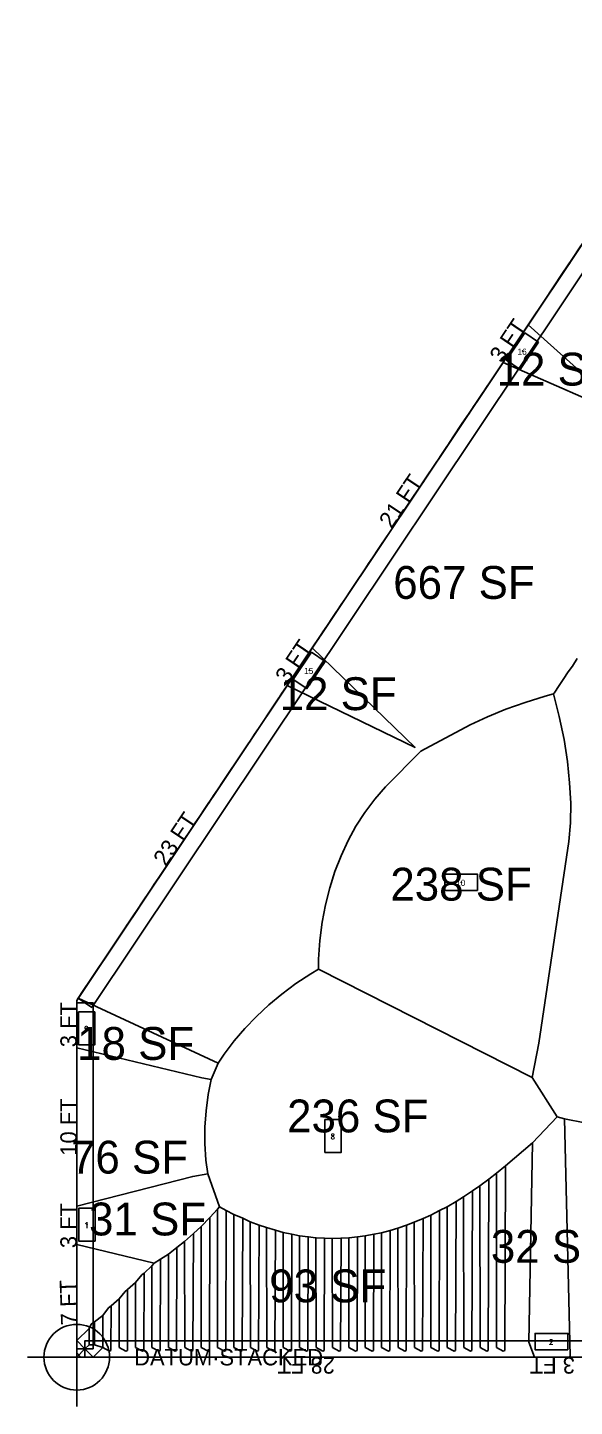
# Model space of a CAD drawing. Header units: metres. Extents: x 12833 to 16306, y 7445 to 23389.
# Drawn here: x 15135 to 15535, y 7445 to 8453 of the extents above; entities that cross this region are included whole.
import ezdxf
from ezdxf.enums import TextEntityAlignment as Align

# ---------------------------------------------------------------- set-up
doc = ezdxf.new("R2010")
doc.units = ezdxf.units.M
for name, color, linetype in [('BOUNDARY', 5, 'Continuous'), ('COLS', 92, 'Continuous'), ('FLOOR_0_AREA_LABELS', 3, 'Continuous'), ('FLOOR_0_BOUNDARY', 5, 'Continuous'), ('FLOOR_0_COLUMNS', 7, 'Continuous'), ('FLOOR_0_DATUM', 4, 'Continuous'), ('FLOOR_0_FASCADE_COLUMNS', 30, 'Continuous'), ('FLOOR_0_FASCADE_WALLS', 4, 'Continuous'), ('FLOOR_0_LARGE_TRIBUTARY', 6, 'Continuous'), ('FLOOR_0_TRIBUTARY_COL_1', 2, 'Continuous'), ('FLOOR_0_TRIBUTARY_COL_13', 2, 'Continuous'), ('FLOOR_0_TRIBUTARY_COL_14', 2, 'Continuous'), ('FLOOR_0_TRIBUTARY_COL_2', 2, 'Continuous'), ('FLOOR_0_TRIBUTARY_COL_4', 2, 'Continuous'), ('FLOOR_0_TRIBUTARY_COL_5', 2, 'Continuous'), ('FLOOR_0_TRIBUTARY_COL_6', 2, 'Continuous'), ('FLOOR_0_WALL_TRIBUTARY_0', 1, 'Continuous'), ('FLOOR_0_WALL_TRIBUTARY_1', 1, 'Continuous'), ('FLOOR_0_WALL_TRIBUTARY_2', 1, 'Continuous'), ('FLOOR_0_WALL_TRIBUTARY_5', 1, 'Continuous'), ('FLOOR_0_WALL_TRIBUTARY_7', 1, 'Continuous'), ('WALL', 4, 'Continuous')]:
    doc.layers.add(name, color=color, linetype=linetype)
doc.layers.add('COLUMN NUMBER', color=6, linetype='Continuous', lineweight=9)

msp = doc.modelspace()

# ---------------------------------------------------------------- linework, layer by layer
at = {"layer": 'BOUNDARY'}
msp.add_lwpolyline([(15171.4, 7741.7), (15646.9, 8452.6), (16279.4, 8029.5), (16279.4, 7480.9), (15171.4, 7480.9), (15171.4, 7741.7)], close=True, dxfattribs=at)
at = {"layer": 'COLS'}
for points in [[(15509.1, 8222.8), (15499.2, 8229.5), (15485.8, 8209.5), (15495.8, 8202.8)], [(15353.1, 7989.4), (15343.1, 7996.1), (15329.7, 7976.2), (15339.7, 7969.5)], [(15464.6, 7821.9), (15464.6, 7833.9), (15440.6, 7833.9), (15440.6, 7821.9)], [(15184.7, 7733.2), (15172.7, 7733.2), (15172.7, 7709.2), (15184.7, 7709.2)], [(15352.9, 7630.6), (15364.9, 7630.6), (15364.9, 7654.6), (15352.9, 7654.6)], [(15184.8, 7589.8), (15172.8, 7589.8), (15172.8, 7565.8), (15184.8, 7565.8)], [(15530.6, 7486.3), (15530.6, 7498.3), (15506.6, 7498.3), (15506.6, 7486.3)]]:
    msp.add_lwpolyline(points, close=True, dxfattribs=at)
at = {"layer": 'FLOOR_0_BOUNDARY'}
msp.add_lwpolyline([(15171.4, 7741.7), (15646.9, 8452.6), (16279.4, 8029.5), (16279.4, 7480.9), (15171.4, 7480.9), (15171.4, 7741.7)], close=True, dxfattribs=at)
at = {"layer": 'FLOOR_0_COLUMNS'}
for p in [(15497.5, 8216.2), (15341.4, 7982.8), (15452.6, 7827.9), (15178.7, 7721.2), (15358.9, 7642.6), (15178.8, 7577.8), (15518.6, 7492.3)]:
    msp.add_point(p, dxfattribs=at)
at = {"layer": 'FLOOR_0_DATUM'}
for p, q in [((15171.4, 7444.9), (15171.4, 7516.9)), ((15135.4, 7480.9), (15207.4, 7480.9))]:
    msp.add_line(p, q, dxfattribs=at)
msp.add_circle((15171.4, 7480.9), 24, dxfattribs=at)
at = {"layer": 'FLOOR_0_FASCADE_COLUMNS'}
for points in [[(15481.6, 8205.5), (15485, 8210.5), (15488.3, 8215.5), (15491.7, 8220.5), (15495, 8225.5), (15498.3, 8230.4), (15501.7, 8235.4)], [(15324.9, 7971.1), (15328.2, 7976.1), (15331.5, 7981.1), (15334.9, 7986.1), (15338.2, 7991.1), (15341.5, 7996), (15344.9, 8001)], [(15171.4, 7706.1), (15171.4, 7712.1), (15171.4, 7718.1), (15171.4, 7724.1), (15171.4, 7730.1), (15171.4, 7736.1), (15171.4, 7741.7)], [(15171.4, 7562.1), (15171.4, 7568.1), (15171.4, 7574.1), (15171.4, 7580.1), (15171.4, 7586.1), (15171.4, 7592.1)], [(15534.3, 7480.9), (15528.3, 7480.9), (15522.3, 7480.9), (15516.3, 7480.9), (15510.3, 7480.9), (15504.3, 7480.9)]]:
    msp.add_lwpolyline(points, dxfattribs=at)
at = {"layer": 'FLOOR_0_FASCADE_WALLS'}
for points in [[(15501.7, 8235.4), (15505, 8240.4), (15508.3, 8245.4), (15511.7, 8250.4), (15515, 8255.4), (15518.3, 8260.4), (15521.7, 8265.4), (15525, 8270.3), (15528.3, 8275.3), (15531.7, 8280.3), (15535, 8285.3), (15538.4, 8290.3)], [(15344.9, 8001), (15348.2, 8006), (15351.5, 8011), (15354.9, 8016), (15358.2, 8021), (15361.6, 8026), (15364.9, 8031), (15368.2, 8035.9), (15371.6, 8040.9), (15374.9, 8045.9), (15378.2, 8050.9), (15381.6, 8055.9), (15384.9, 8060.9), (15388.2, 8065.9), (15391.6, 8070.9), (15394.9, 8075.8), (15398.3, 8080.8), (15401.6, 8085.8), (15404.9, 8090.8), (15408.3, 8095.8), (15411.6, 8100.8), (15414.9, 8105.8), (15418.3, 8110.8), (15421.6, 8115.7), (15424.9, 8120.7), (15428.3, 8125.7), (15431.6, 8130.7), (15434.9, 8135.7), (15438.3, 8140.7), (15441.6, 8145.7), (15445, 8150.7), (15448.3, 8155.6), (15451.6, 8160.6), (15455, 8165.6), (15458.3, 8170.6), (15461.6, 8175.6), (15465, 8180.6), (15468.3, 8185.6), (15471.6, 8190.5), (15475, 8195.5), (15478.3, 8200.5), (15481.6, 8205.5)], [(15171.4, 7741.7), (15174.7, 7746.7), (15178.1, 7751.7), (15181.4, 7756.7), (15184.8, 7761.7), (15188.1, 7766.6), (15191.4, 7771.6), (15194.8, 7776.6), (15198.1, 7781.6), (15201.4, 7786.6), (15204.8, 7791.6), (15208.1, 7796.6), (15211.4, 7801.5), (15214.8, 7806.5), (15218.1, 7811.5), (15221.5, 7816.5), (15224.8, 7821.5), (15228.1, 7826.5), (15231.5, 7831.5), (15234.8, 7836.5), (15238.1, 7841.4), (15241.5, 7846.4), (15244.8, 7851.4), (15248.1, 7856.4), (15251.5, 7861.4), (15254.8, 7866.4), (15258.1, 7871.4), (15261.5, 7876.4), (15264.8, 7881.3), (15268.2, 7886.3), (15271.5, 7891.3), (15274.8, 7896.3), (15278.2, 7901.3), (15281.5, 7906.3), (15284.8, 7911.3), (15288.2, 7916.3), (15291.5, 7921.2), (15294.8, 7926.2), (15298.2, 7931.2), (15301.5, 7936.2), (15304.8, 7941.2), (15308.2, 7946.2), (15311.5, 7951.2), (15314.9, 7956.2), (15318.2, 7961.1), (15321.5, 7966.1), (15324.9, 7971.1)], [(15171.4, 7592.1), (15171.4, 7598.1), (15171.4, 7604.1), (15171.4, 7610.1), (15171.4, 7616.1), (15171.4, 7622.1), (15171.4, 7628.1), (15171.4, 7634.1), (15171.4, 7640.1), (15171.4, 7646.1), (15171.4, 7652.1), (15171.4, 7658.1), (15171.4, 7664.1), (15171.4, 7670.1), (15171.4, 7676.1), (15171.4, 7682.1), (15171.4, 7688.1), (15171.4, 7694.1), (15171.4, 7700.1), (15171.4, 7706.1)], [(15174.3, 7480.9), (15171.4, 7484.1), (15171.4, 7490.1), (15171.4, 7496.1), (15171.4, 7502.1), (15171.4, 7508.1), (15171.4, 7514.1), (15171.4, 7520.1), (15171.4, 7526.1), (15171.4, 7532.1), (15171.4, 7538.1), (15171.4, 7544.1), (15171.4, 7550.1), (15171.4, 7556.1), (15171.4, 7562.1)], [(15504.3, 7480.9), (15498.3, 7480.9), (15492.3, 7480.9), (15486.3, 7480.9), (15480.3, 7480.9), (15474.3, 7480.9), (15468.3, 7480.9), (15462.3, 7480.9), (15456.3, 7480.9), (15450.3, 7480.9), (15444.3, 7480.9), (15438.3, 7480.9), (15432.3, 7480.9), (15426.3, 7480.9), (15420.3, 7480.9), (15414.3, 7480.9), (15408.3, 7480.9), (15402.3, 7480.9), (15396.3, 7480.9), (15390.3, 7480.9), (15384.3, 7480.9), (15378.3, 7480.9), (15372.3, 7480.9), (15366.3, 7480.9), (15360.3, 7480.9), (15354.3, 7480.9), (15348.3, 7480.9), (15342.3, 7480.9), (15336.3, 7480.9), (15330.3, 7480.9), (15324.3, 7480.9), (15318.3, 7480.9), (15312.3, 7480.9), (15306.3, 7480.9), (15300.3, 7480.9), (15294.3, 7480.9), (15288.3, 7480.9), (15282.3, 7480.9), (15276.3, 7480.9), (15270.3, 7480.9), (15264.3, 7480.9), (15258.3, 7480.9), (15252.3, 7480.9), (15246.3, 7480.9), (15240.3, 7480.9), (15234.3, 7480.9), (15228.3, 7480.9), (15222.3, 7480.9), (15216.3, 7480.9), (15210.3, 7480.9), (15204.3, 7480.9), (15198.3, 7480.9), (15192.3, 7480.9), (15186.3, 7480.9), (15180.3, 7480.9), (15174.3, 7480.9)], [(15540.3, 7480.9), (15534.3, 7480.9)]]:
    msp.add_lwpolyline(points, dxfattribs=at)
at = {"layer": 'FLOOR_0_LARGE_TRIBUTARY'}
for points in [[(15537.5, 7991.6), (15533.9, 7986), (15530.8, 7981.7), (15527.2, 7976.1), (15524.2, 7971.7), (15520.6, 7966.1), (15520.2, 7965.6), (15514.1, 7964), (15499.3, 7959.4), (15485.2, 7954.4), (15471.8, 7949), (15459.1, 7943), (15423, 7923.8), (15397.3, 7897.8), (15389.4, 7888.6), (15382.1, 7879), (15375.6, 7868.9), (15369.8, 7858.4), (15364.7, 7847.4), (15360.2, 7835.9), (15356.4, 7824), (15353.4, 7811.6), (15351, 7798.8), (15349.3, 7785.5), (15348.3, 7771.7), (15348.1, 7764.4), (15342.6, 7761.1), (15331.7, 7753.9), (15321.5, 7746.3), (15311.8, 7738.4), (15302.8, 7730), (15294.3, 7721.2), (15286.5, 7712), (15279.2, 7702.4), (15274.9, 7695.9), (15172.4, 7743.2), (15186.6, 7764.4), (15193.3, 7774.4), (15199.9, 7784.3), (15199.9, 7784.3), (15206.6, 7794.3), (15213.3, 7804.3), (15219.9, 7814.2), (15226.6, 7824.2), (15233.3, 7834.2), (15240, 7844.2), (15246.6, 7854.1), (15253.3, 7864.1), (15260, 7874.1), (15266.6, 7884.1), (15273.3, 7894), (15280, 7904), (15286.7, 7914), (15293.3, 7924), (15300, 7933.9), (15306.7, 7943.9), (15313.3, 7953.9), (15325.3, 7971.7), (15418.9, 7926.6), (15343.7, 7999.2), (15353.4, 8013.7), (15360, 8023.7), (15366.7, 8033.7), (15373.4, 8043.7), (15380.1, 8053.6), (15386.7, 8063.6), (15393.4, 8073.6), (15400.1, 8083.6), (15406.7, 8093.5), (15413.4, 8103.5), (15420.1, 8113.5), (15426.8, 8123.5), (15433.4, 8133.4), (15440.1, 8143.4), (15446.8, 8153.4), (15453.4, 8163.4), (15460.1, 8173.3), (15466.8, 8183.3), (15473.5, 8193.3), (15483.2, 8207.8), (15579.1, 8165.9), (15501.6, 8235.3), (15513.5, 8253.1), (15520.2, 8263.1), (15526.8, 8273.1), (15533.5, 8283), (15540.2, 8293)], [(15543.1, 7652.2), (15528.2, 7655.1), (15522.7, 7656.6), (15504.5, 7685.3), (15509.3, 7710.4), (15531.4, 7857.8), (15532.5, 7871.5), (15532.7, 7885.8), (15531.9, 7900.7), (15531.9, 7900.7), (15530.3, 7916.3), (15527.8, 7932.4), (15524.3, 7949.1), (15520.2, 7965.6), (15520.6, 7966.1), (15524.2, 7971.7), (15527.2, 7976.1), (15530.8, 7981.7), (15533.9, 7986), (15537.5, 7991.6)], [(15555.4, 7480.9), (15531.9, 7480.9), (15532.2, 7481.9), (15528.2, 7655.1), (15543.1, 7652.2)]]:
    msp.add_lwpolyline(points, dxfattribs=at)
for points in [[(15348.3, 7771.7), (15349.3, 7785.5), (15351, 7798.8), (15353.4, 7811.6), (15356.4, 7824), (15360.2, 7835.9), (15364.7, 7847.4), (15369.8, 7858.4), (15375.6, 7868.9), (15382.1, 7879), (15389.4, 7888.6), (15397.3, 7897.8), (15423, 7923.8), (15459.1, 7943), (15471.8, 7949), (15485.2, 7954.4), (15499.3, 7959.4), (15514.1, 7964), (15520.2, 7965.6), (15524.3, 7949.1), (15527.8, 7932.4), (15530.3, 7916.3), (15531.9, 7900.7), (15532.7, 7885.8), (15532.5, 7871.5), (15531.4, 7857.8), (15509.3, 7710.4), (15504.5, 7685.3), (15348.1, 7764.4), (15348.3, 7771.7)], [(15265.9, 7625), (15265.2, 7637), (15265.2, 7649), (15266, 7661), (15267.5, 7673), (15269.6, 7683.8), (15274.9, 7695.9), (15279.2, 7702.4), (15286.5, 7712), (15294.3, 7721.2), (15302.8, 7730), (15311.8, 7738.4), (15321.5, 7746.3), (15331.7, 7753.9), (15342.6, 7761.1), (15348.1, 7764.4), (15504.5, 7685.3), (15522.7, 7656.6), (15504.7, 7637.6), (15484.9, 7620.8), (15478.3, 7615.3), (15472.8, 7611.1), (15466.3, 7606.2), (15460.8, 7602.4), (15454.3, 7598.1), (15448.8, 7594.7), (15442.3, 7590.9), (15436.8, 7588), (15430.3, 7584.7), (15424.7, 7582.2), (15418.3, 7579.5), (15412.7, 7577.4), (15406.3, 7575.2), (15400.7, 7573.6), (15394.3, 7571.9), (15388.7, 7570.7), (15382.3, 7569.5), (15376.7, 7568.8), (15370.3, 7568.1), (15364.7, 7567.9), (15358.3, 7567.7), (15352.7, 7567.9), (15346.3, 7568.2), (15340.7, 7568.9), (15334.3, 7569.7), (15328.7, 7570.8), (15322.3, 7572.1), (15316.8, 7573.7), (15310.3, 7575.6), (15304.8, 7577.5), (15298.3, 7579.9), (15292.8, 7582.4), (15286.3, 7585.3), (15280.8, 7588.1), (15275.8, 7590.8), (15267.2, 7614.9), (15265.9, 7625)], [(15171.4, 7637), (15171.4, 7649), (15171.4, 7661), (15171.4, 7673), (15171.4, 7685), (15171.4, 7706.9), (15263, 7685), (15269.6, 7683.8), (15267.5, 7673), (15266, 7661), (15265.2, 7649), (15265.2, 7637), (15265.9, 7625), (15267.2, 7614.9), (15256.3, 7613), (15171.4, 7591.4), (15171.4, 7613), (15171.4, 7625), (15171.4, 7637)], [(15504.7, 7637.6), (15522.7, 7656.6), (15528.2, 7655.1), (15532.2, 7481.9), (15531.9, 7480.9), (15506.2, 7480.9), (15502, 7491.8), (15504.7, 7637.6)], [(15171.4, 7493), (15180.4, 7501.9), (15180.4, 7490), (15177.4, 7487), (15183.4, 7481), (15190.4, 7488), (15184.4, 7490), (15184.5, 7506.7), (15190.4, 7511.3), (15190.4, 7488), (15195.4, 7485.4), (15196.4, 7485.9), (15196.5, 7518.4), (15202.4, 7523.5), (15202.4, 7488), (15207.4, 7485.4), (15208.4, 7485.9), (15208.6, 7530.4), (15214.4, 7535.6), (15214.4, 7488), (15219.4, 7485.4), (15220.4, 7485.9), (15220.6, 7542.4), (15226.4, 7547.7), (15226.4, 7488), (15231.4, 7485.4), (15232.4, 7485.9), (15232.7, 7552.5), (15238.4, 7556.1), (15238.4, 7488), (15243.4, 7485.4), (15244.4, 7485.9), (15244.7, 7561), (15250.3, 7565.4), (15250.4, 7488), (15255.4, 7485.4), (15256.4, 7485.9), (15256.8, 7571.2), (15262.3, 7576.3), (15262.4, 7488), (15267.4, 7485.4), (15268.4, 7485.9), (15268.8, 7583.1), (15274.3, 7589), (15274.4, 7488), (15279.4, 7485.4), (15280.4, 7485.9), (15280.8, 7588.1), (15286.3, 7585.3), (15286.4, 7488), (15291.4, 7485.4), (15292.4, 7485.9), (15292.8, 7582.4), (15298.3, 7579.9), (15298.4, 7488), (15303.4, 7485.4), (15304.4, 7485.9), (15304.8, 7577.5), (15310.3, 7575.6), (15310.4, 7488), (15315.4, 7485.4), (15316.4, 7485.9), (15316.8, 7573.7), (15322.3, 7572.1), (15322.4, 7488), (15327.4, 7485.4), (15328.4, 7485.9), (15328.7, 7570.8), (15334.3, 7569.7), (15334.4, 7488), (15339.4, 7485.4), (15340.4, 7485.9), (15340.7, 7568.9), (15346.3, 7568.2), (15346.4, 7488), (15351.4, 7485.4), (15352.4, 7485.9), (15352.7, 7567.9), (15358.3, 7567.7), (15358.4, 7488), (15363.4, 7485.4), (15364.4, 7485.9), (15364.7, 7567.9), (15370.3, 7568.1), (15370.4, 7488), (15375.4, 7485.4), (15376.4, 7485.9), (15376.7, 7568.8), (15382.3, 7569.5), (15382.4, 7488), (15387.4, 7485.4), (15388.4, 7485.9), (15388.7, 7570.7), (15394.3, 7571.9), (15394.4, 7488), (15399.4, 7485.4), (15400.4, 7485.9), (15400.7, 7573.6), (15406.3, 7575.2), (15406.4, 7488), (15411.4, 7485.4), (15412.4, 7485.9), (15412.7, 7577.4), (15418.3, 7579.5), (15418.4, 7488), (15423.4, 7485.4), (15424.4, 7485.9), (15424.7, 7582.2), (15430.3, 7584.7), (15430.4, 7488), (15435.4, 7485.4), (15436.4, 7485.9), (15436.8, 7588), (15442.3, 7590.9), (15442.4, 7488), (15447.4, 7485.4), (15448.4, 7485.9), (15448.8, 7594.7), (15454.3, 7598.1), (15454.4, 7488), (15459.4, 7485.4), (15460.4, 7485.9), (15460.8, 7602.4), (15466.3, 7606.2), (15466.4, 7488), (15471.4, 7485.4), (15472.4, 7485.9), (15472.8, 7611.1), (15478.3, 7615.3), (15478.4, 7488), (15483.4, 7485.4), (15484.4, 7485.9), (15484.9, 7620.8), (15504.7, 7637.6), (15502, 7491.8), (15506.2, 7480.9), (15483.4, 7480.9), (15471.4, 7480.9), (15459.4, 7480.9), (15447.4, 7480.9), (15435.4, 7480.9), (15423.4, 7480.9), (15411.4, 7480.9), (15399.4, 7480.9), (15387.4, 7480.9), (15375.4, 7480.9), (15363.4, 7480.9), (15351.4, 7480.9), (15339.4, 7480.9), (15327.4, 7480.9), (15315.4, 7480.9), (15303.4, 7480.9), (15291.4, 7480.9), (15279.4, 7480.9), (15267.4, 7480.9), (15255.4, 7480.9), (15243.4, 7480.9), (15231.4, 7480.9), (15219.4, 7480.9), (15207.4, 7480.9), (15195.4, 7480.9), (15183.4, 7480.9), (15171.4, 7480.9), (15171.4, 7481), (15177.4, 7487), (15171.4, 7493)], [(15478.3, 7615.3), (15484.9, 7620.8), (15484.4, 7485.9), (15483.4, 7485.4), (15478.4, 7488), (15478.3, 7615.3)], [(15171.4, 7563.3), (15171.4, 7591.4), (15256.3, 7613), (15267.2, 7614.9), (15275.8, 7590.8), (15274.3, 7589), (15268.8, 7583.1), (15262.3, 7576.3), (15256.8, 7571.2), (15250.3, 7565.4), (15244.7, 7561), (15238.4, 7556.1), (15232.7, 7552.5), (15228.1, 7549.7), (15171.4, 7563.3)], [(15472.8, 7611.1), (15472.4, 7485.9), (15471.4, 7485.4), (15466.4, 7488), (15466.3, 7606.2), (15472.8, 7611.1)], [(15454.3, 7598.1), (15460.8, 7602.4), (15460.4, 7485.9), (15459.4, 7485.4), (15454.4, 7488), (15454.3, 7598.1)], [(15275.8, 7590.8), (15280.8, 7588.1), (15280.4, 7485.9), (15279.4, 7485.4), (15274.4, 7488), (15274.3, 7589), (15275.8, 7590.8)], [(15436.8, 7588), (15436.4, 7485.9), (15435.4, 7485.4), (15430.4, 7488), (15430.3, 7584.7), (15436.8, 7588)], [(15448.8, 7594.7), (15448.4, 7485.9), (15447.4, 7485.4), (15442.4, 7488), (15442.3, 7590.9), (15448.8, 7594.7)], [(15268.8, 7583.1), (15268.4, 7485.9), (15267.4, 7485.4), (15262.4, 7488), (15262.3, 7576.3), (15268.8, 7583.1)], [(15292.8, 7582.4), (15292.4, 7485.9), (15291.4, 7485.4), (15286.4, 7488), (15286.3, 7585.3), (15292.8, 7582.4)], [(15304.8, 7577.5), (15304.4, 7485.9), (15303.4, 7485.4), (15298.4, 7488), (15298.3, 7579.9), (15304.8, 7577.5)], [(15418.3, 7579.5), (15424.7, 7582.2), (15424.4, 7485.9), (15423.4, 7485.4), (15418.4, 7488), (15418.3, 7579.5)], [(15250.3, 7565.4), (15256.8, 7571.2), (15256.4, 7485.9), (15255.4, 7485.4), (15250.4, 7488), (15250.3, 7565.4)], [(15316.8, 7573.7), (15316.4, 7485.9), (15315.4, 7485.4), (15310.4, 7488), (15310.3, 7575.6), (15316.8, 7573.7)], [(15328.7, 7570.8), (15328.4, 7485.9), (15327.4, 7485.4), (15322.4, 7488), (15322.3, 7572.1), (15328.7, 7570.8)], [(15334.3, 7569.7), (15340.7, 7568.9), (15340.4, 7485.9), (15339.4, 7485.4), (15334.4, 7488), (15334.3, 7569.7)], [(15352.7, 7567.9), (15352.4, 7485.9), (15351.4, 7485.4), (15346.4, 7488), (15346.3, 7568.2), (15352.7, 7567.9)], [(15358.4, 7488), (15358.3, 7567.7), (15364.7, 7567.9), (15364.4, 7485.9), (15363.4, 7485.4), (15358.4, 7488)], [(15370.3, 7568.1), (15376.7, 7568.8), (15376.4, 7485.9), (15375.4, 7485.4), (15370.4, 7488), (15370.3, 7568.1)], [(15382.3, 7569.5), (15388.7, 7570.7), (15388.4, 7485.9), (15387.4, 7485.4), (15382.4, 7488), (15382.3, 7569.5)], [(15394.3, 7571.9), (15400.7, 7573.6), (15400.4, 7485.9), (15399.4, 7485.4), (15394.4, 7488), (15394.3, 7571.9)], [(15406.4, 7488), (15406.3, 7575.2), (15412.7, 7577.4), (15412.4, 7485.9), (15411.4, 7485.4), (15406.4, 7488)], [(15171.4, 7505), (15171.4, 7517), (15171.4, 7529), (15171.4, 7541), (15171.4, 7563.3), (15228.1, 7549.7), (15226.4, 7547.7), (15220.6, 7542.4), (15219, 7541), (15214.4, 7535.6), (15208.6, 7530.4), (15206.9, 7529), (15202.4, 7523.5), (15196.5, 7518.4), (15194.7, 7517), (15190.4, 7511.3), (15184.5, 7506.7), (15181.9, 7505), (15180.4, 7501.9), (15171.4, 7493), (15177.4, 7487), (15171.4, 7481), (15171.4, 7493), (15171.4, 7505)], [(15244.7, 7561), (15244.4, 7485.9), (15243.4, 7485.4), (15238.4, 7488), (15238.4, 7556.1), (15244.7, 7561)], [(15228.1, 7549.7), (15232.7, 7552.5), (15232.4, 7485.9), (15231.4, 7485.4), (15226.4, 7488), (15226.4, 7547.7), (15228.1, 7549.7)], [(15214.4, 7488), (15214.4, 7535.6), (15219, 7541), (15220.6, 7542.4), (15220.4, 7485.9), (15219.4, 7485.4), (15214.4, 7488)], [(15206.9, 7529), (15208.6, 7530.4), (15208.4, 7485.9), (15207.4, 7485.4), (15202.4, 7488), (15202.4, 7523.5), (15206.9, 7529)], [(15194.7, 7517), (15196.5, 7518.4), (15196.4, 7485.9), (15195.4, 7485.4), (15190.4, 7488), (15190.4, 7511.3), (15194.7, 7517)], [(15180.4, 7501.9), (15181.9, 7505), (15184.5, 7506.7), (15184.4, 7490), (15180.4, 7490), (15180.4, 7501.9)], [(15183.4, 7481), (15177.4, 7487), (15180.4, 7490), (15184.4, 7490), (15190.4, 7488), (15183.4, 7481)]]:
    msp.add_lwpolyline(points, close=True, dxfattribs=at)
at = {"layer": 'FLOOR_0_TRIBUTARY_COL_1'}
msp.add_lwpolyline([(15504.7, 7637.6), (15522.7, 7656.6), (15528.2, 7655.1), (15532.2, 7481.9), (15531.9, 7480.9), (15506.2, 7480.9), (15502, 7491.8), (15504.7, 7637.6)], close=True, dxfattribs=at)
at = {"layer": 'FLOOR_0_TRIBUTARY_COL_13'}
msp.add_lwpolyline([(15265.9, 7625), (15265.2, 7637), (15265.2, 7649), (15266, 7661), (15267.5, 7673), (15269.6, 7683.8), (15274.9, 7695.9), (15279.2, 7702.4), (15286.5, 7712), (15294.3, 7721.2), (15302.8, 7730), (15311.8, 7738.4), (15321.5, 7746.3), (15331.7, 7753.9), (15342.6, 7761.1), (15348.1, 7764.4), (15504.5, 7685.3), (15522.7, 7656.6), (15504.7, 7637.6), (15484.9, 7620.8), (15478.3, 7615.3), (15472.8, 7611.1), (15466.3, 7606.2), (15460.8, 7602.4), (15454.3, 7598.1), (15448.8, 7594.7), (15442.3, 7590.9), (15436.8, 7588), (15430.3, 7584.7), (15424.7, 7582.2), (15418.3, 7579.5), (15412.7, 7577.4), (15406.3, 7575.2), (15400.7, 7573.6), (15394.3, 7571.9), (15388.7, 7570.7), (15382.3, 7569.5), (15376.7, 7568.8), (15370.3, 7568.1), (15364.7, 7567.9), (15358.3, 7567.7), (15352.7, 7567.9), (15346.3, 7568.2), (15340.7, 7568.9), (15334.3, 7569.7), (15328.7, 7570.8), (15322.3, 7572.1), (15316.8, 7573.7), (15310.3, 7575.6), (15304.8, 7577.5), (15298.3, 7579.9), (15292.8, 7582.4), (15286.3, 7585.3), (15280.8, 7588.1), (15275.8, 7590.8), (15267.2, 7614.9), (15265.9, 7625)], close=True, dxfattribs=at)
at = {"layer": 'FLOOR_0_TRIBUTARY_COL_14'}
msp.add_lwpolyline([(15348.3, 7771.7), (15349.3, 7785.5), (15351, 7798.8), (15353.4, 7811.6), (15356.4, 7824), (15360.2, 7835.9), (15364.7, 7847.4), (15369.8, 7858.4), (15375.6, 7868.9), (15382.1, 7879), (15389.4, 7888.6), (15397.3, 7897.8), (15423, 7923.8), (15459.1, 7943), (15471.8, 7949), (15485.2, 7954.4), (15499.3, 7959.4), (15514.1, 7964), (15520.2, 7965.6), (15524.3, 7949.1), (15527.8, 7932.4), (15530.3, 7916.3), (15531.9, 7900.7), (15532.7, 7885.8), (15532.5, 7871.5), (15531.4, 7857.8), (15509.3, 7710.4), (15504.5, 7685.3), (15348.1, 7764.4), (15348.3, 7771.7)], close=True, dxfattribs=at)
at = {"layer": 'FLOOR_0_TRIBUTARY_COL_2'}
msp.add_lwpolyline([(15171.4, 7563.3), (15171.4, 7591.4), (15256.3, 7613), (15267.2, 7614.9), (15275.8, 7590.8), (15274.3, 7589), (15268.8, 7583.1), (15262.3, 7576.3), (15256.8, 7571.2), (15250.3, 7565.4), (15244.7, 7561), (15238.4, 7556.1), (15232.7, 7552.5), (15228.1, 7549.7), (15171.4, 7563.3)], close=True, dxfattribs=at)
at = {"layer": 'FLOOR_0_TRIBUTARY_COL_4'}
msp.add_lwpolyline([(15274.9, 7695.9), (15269.6, 7683.8), (15263, 7685), (15171.4, 7706.9), (15171.4, 7741.7), (15172.4, 7743.2), (15274.9, 7695.9)], close=True, dxfattribs=at)
at = {"layer": 'FLOOR_0_TRIBUTARY_COL_5'}
msp.add_lwpolyline([(15418.9, 7926.6), (15325.3, 7971.7), (15343.7, 7999.2), (15418.9, 7926.6)], close=True, dxfattribs=at)
at = {"layer": 'FLOOR_0_TRIBUTARY_COL_6'}
msp.add_lwpolyline([(15579.1, 8165.9), (15483.2, 8207.8), (15501.6, 8235.3), (15579.1, 8165.9)], close=True, dxfattribs=at)
at = {"layer": 'FLOOR_0_WALL_TRIBUTARY_0'}
for points in [[(15478.3, 7615.3), (15484.9, 7620.8), (15484.4, 7485.9), (15483.4, 7485.4), (15478.4, 7488), (15478.3, 7615.3)], [(15472.8, 7611.1), (15472.4, 7485.9), (15471.4, 7485.4), (15466.4, 7488), (15466.3, 7606.2), (15472.8, 7611.1)], [(15454.3, 7598.1), (15460.8, 7602.4), (15460.4, 7485.9), (15459.4, 7485.4), (15454.4, 7488), (15454.3, 7598.1)], [(15275.8, 7590.8), (15280.8, 7588.1), (15280.4, 7485.9), (15279.4, 7485.4), (15274.4, 7488), (15274.3, 7589), (15275.8, 7590.8)], [(15436.8, 7588), (15436.4, 7485.9), (15435.4, 7485.4), (15430.4, 7488), (15430.3, 7584.7), (15436.8, 7588)], [(15448.8, 7594.7), (15448.4, 7485.9), (15447.4, 7485.4), (15442.4, 7488), (15442.3, 7590.9), (15448.8, 7594.7)], [(15268.8, 7583.1), (15268.4, 7485.9), (15267.4, 7485.4), (15262.4, 7488), (15262.3, 7576.3), (15268.8, 7583.1)], [(15292.8, 7582.4), (15292.4, 7485.9), (15291.4, 7485.4), (15286.4, 7488), (15286.3, 7585.3), (15292.8, 7582.4)], [(15304.8, 7577.5), (15304.4, 7485.9), (15303.4, 7485.4), (15298.4, 7488), (15298.3, 7579.9), (15304.8, 7577.5)], [(15418.3, 7579.5), (15424.7, 7582.2), (15424.4, 7485.9), (15423.4, 7485.4), (15418.4, 7488), (15418.3, 7579.5)], [(15250.3, 7565.4), (15256.8, 7571.2), (15256.4, 7485.9), (15255.4, 7485.4), (15250.4, 7488), (15250.3, 7565.4)], [(15316.8, 7573.7), (15316.4, 7485.9), (15315.4, 7485.4), (15310.4, 7488), (15310.3, 7575.6), (15316.8, 7573.7)], [(15328.7, 7570.8), (15328.4, 7485.9), (15327.4, 7485.4), (15322.4, 7488), (15322.3, 7572.1), (15328.7, 7570.8)], [(15334.3, 7569.7), (15340.7, 7568.9), (15340.4, 7485.9), (15339.4, 7485.4), (15334.4, 7488), (15334.3, 7569.7)], [(15352.7, 7567.9), (15352.4, 7485.9), (15351.4, 7485.4), (15346.4, 7488), (15346.3, 7568.2), (15352.7, 7567.9)], [(15358.4, 7488), (15358.3, 7567.7), (15364.7, 7567.9), (15364.4, 7485.9), (15363.4, 7485.4), (15358.4, 7488)], [(15370.3, 7568.1), (15376.7, 7568.8), (15376.4, 7485.9), (15375.4, 7485.4), (15370.4, 7488), (15370.3, 7568.1)], [(15382.3, 7569.5), (15388.7, 7570.7), (15388.4, 7485.9), (15387.4, 7485.4), (15382.4, 7488), (15382.3, 7569.5)], [(15394.3, 7571.9), (15400.7, 7573.6), (15400.4, 7485.9), (15399.4, 7485.4), (15394.4, 7488), (15394.3, 7571.9)], [(15406.4, 7488), (15406.3, 7575.2), (15412.7, 7577.4), (15412.4, 7485.9), (15411.4, 7485.4), (15406.4, 7488)], [(15244.7, 7561), (15244.4, 7485.9), (15243.4, 7485.4), (15238.4, 7488), (15238.4, 7556.1), (15244.7, 7561)], [(15228.1, 7549.7), (15232.7, 7552.5), (15232.4, 7485.9), (15231.4, 7485.4), (15226.4, 7488), (15226.4, 7547.7), (15228.1, 7549.7)], [(15214.4, 7488), (15214.4, 7535.6), (15219, 7541), (15220.6, 7542.4), (15220.4, 7485.9), (15219.4, 7485.4), (15214.4, 7488)], [(15206.9, 7529), (15208.6, 7530.4), (15208.4, 7485.9), (15207.4, 7485.4), (15202.4, 7488), (15202.4, 7523.5), (15206.9, 7529)], [(15194.7, 7517), (15196.5, 7518.4), (15196.4, 7485.9), (15195.4, 7485.4), (15190.4, 7488), (15190.4, 7511.3), (15194.7, 7517)], [(15180.4, 7501.9), (15181.9, 7505), (15184.5, 7506.7), (15184.4, 7490), (15180.4, 7490), (15180.4, 7501.9)]]:
    msp.add_lwpolyline(points, close=True, dxfattribs=at)
at = {"layer": 'FLOOR_0_WALL_TRIBUTARY_1'}
for points in [[(15171.4, 7637), (15171.4, 7649), (15171.4, 7661), (15171.4, 7673), (15171.4, 7685), (15171.4, 7706.9), (15263, 7685), (15269.6, 7683.8), (15267.5, 7673), (15266, 7661), (15265.2, 7649), (15265.2, 7637), (15265.9, 7625), (15267.2, 7614.9), (15256.3, 7613), (15171.4, 7591.4), (15171.4, 7613), (15171.4, 7625), (15171.4, 7637)], [(15171.4, 7505), (15171.4, 7517), (15171.4, 7529), (15171.4, 7541), (15171.4, 7563.3), (15228.1, 7549.7), (15226.4, 7547.7), (15220.6, 7542.4), (15219, 7541), (15214.4, 7535.6), (15208.6, 7530.4), (15206.9, 7529), (15202.4, 7523.5), (15196.5, 7518.4), (15194.7, 7517), (15190.4, 7511.3), (15184.5, 7506.7), (15181.9, 7505), (15180.4, 7501.9), (15171.4, 7493), (15177.4, 7487), (15171.4, 7481), (15171.4, 7493), (15171.4, 7505)], [(15183.4, 7481), (15177.4, 7487), (15180.4, 7490), (15184.4, 7490), (15190.4, 7488), (15183.4, 7481)]]:
    msp.add_lwpolyline(points, close=True, dxfattribs=at)
at = {"layer": 'FLOOR_0_WALL_TRIBUTARY_2'}
msp.add_lwpolyline([(15555.4, 7480.9), (15531.9, 7480.9), (15532.2, 7481.9), (15528.2, 7655.1), (15543.1, 7652.2)], dxfattribs=at)
msp.add_lwpolyline([(15171.4, 7493), (15180.4, 7501.9), (15180.4, 7490), (15177.4, 7487), (15183.4, 7481), (15190.4, 7488), (15184.4, 7490), (15184.5, 7506.7), (15190.4, 7511.3), (15190.4, 7488), (15195.4, 7485.4), (15196.4, 7485.9), (15196.5, 7518.4), (15202.4, 7523.5), (15202.4, 7488), (15207.4, 7485.4), (15208.4, 7485.9), (15208.6, 7530.4), (15214.4, 7535.6), (15214.4, 7488), (15219.4, 7485.4), (15220.4, 7485.9), (15220.6, 7542.4), (15226.4, 7547.7), (15226.4, 7488), (15231.4, 7485.4), (15232.4, 7485.9), (15232.7, 7552.5), (15238.4, 7556.1), (15238.4, 7488), (15243.4, 7485.4), (15244.4, 7485.9), (15244.7, 7561), (15250.3, 7565.4), (15250.4, 7488), (15255.4, 7485.4), (15256.4, 7485.9), (15256.8, 7571.2), (15262.3, 7576.3), (15262.4, 7488), (15267.4, 7485.4), (15268.4, 7485.9), (15268.8, 7583.1), (15274.3, 7589), (15274.4, 7488), (15279.4, 7485.4), (15280.4, 7485.9), (15280.8, 7588.1), (15286.3, 7585.3), (15286.4, 7488), (15291.4, 7485.4), (15292.4, 7485.9), (15292.8, 7582.4), (15298.3, 7579.9), (15298.4, 7488), (15303.4, 7485.4), (15304.4, 7485.9), (15304.8, 7577.5), (15310.3, 7575.6), (15310.4, 7488), (15315.4, 7485.4), (15316.4, 7485.9), (15316.8, 7573.7), (15322.3, 7572.1), (15322.4, 7488), (15327.4, 7485.4), (15328.4, 7485.9), (15328.7, 7570.8), (15334.3, 7569.7), (15334.4, 7488), (15339.4, 7485.4), (15340.4, 7485.9), (15340.7, 7568.9), (15346.3, 7568.2), (15346.4, 7488), (15351.4, 7485.4), (15352.4, 7485.9), (15352.7, 7567.9), (15358.3, 7567.7), (15358.4, 7488), (15363.4, 7485.4), (15364.4, 7485.9), (15364.7, 7567.9), (15370.3, 7568.1), (15370.4, 7488), (15375.4, 7485.4), (15376.4, 7485.9), (15376.7, 7568.8), (15382.3, 7569.5), (15382.4, 7488), (15387.4, 7485.4), (15388.4, 7485.9), (15388.7, 7570.7), (15394.3, 7571.9), (15394.4, 7488), (15399.4, 7485.4), (15400.4, 7485.9), (15400.7, 7573.6), (15406.3, 7575.2), (15406.4, 7488), (15411.4, 7485.4), (15412.4, 7485.9), (15412.7, 7577.4), (15418.3, 7579.5), (15418.4, 7488), (15423.4, 7485.4), (15424.4, 7485.9), (15424.7, 7582.2), (15430.3, 7584.7), (15430.4, 7488), (15435.4, 7485.4), (15436.4, 7485.9), (15436.8, 7588), (15442.3, 7590.9), (15442.4, 7488), (15447.4, 7485.4), (15448.4, 7485.9), (15448.8, 7594.7), (15454.3, 7598.1), (15454.4, 7488), (15459.4, 7485.4), (15460.4, 7485.9), (15460.8, 7602.4), (15466.3, 7606.2), (15466.4, 7488), (15471.4, 7485.4), (15472.4, 7485.9), (15472.8, 7611.1), (15478.3, 7615.3), (15478.4, 7488), (15483.4, 7485.4), (15484.4, 7485.9), (15484.9, 7620.8), (15504.7, 7637.6), (15502, 7491.8), (15506.2, 7480.9), (15483.4, 7480.9), (15471.4, 7480.9), (15459.4, 7480.9), (15447.4, 7480.9), (15435.4, 7480.9), (15423.4, 7480.9), (15411.4, 7480.9), (15399.4, 7480.9), (15387.4, 7480.9), (15375.4, 7480.9), (15363.4, 7480.9), (15351.4, 7480.9), (15339.4, 7480.9), (15327.4, 7480.9), (15315.4, 7480.9), (15303.4, 7480.9), (15291.4, 7480.9), (15279.4, 7480.9), (15267.4, 7480.9), (15255.4, 7480.9), (15243.4, 7480.9), (15231.4, 7480.9), (15219.4, 7480.9), (15207.4, 7480.9), (15195.4, 7480.9), (15183.4, 7480.9), (15171.4, 7480.9), (15171.4, 7481), (15177.4, 7487), (15171.4, 7493)], close=True, dxfattribs=at)
at = {"layer": 'FLOOR_0_WALL_TRIBUTARY_5'}
msp.add_lwpolyline([(15537.5, 7991.6), (15533.9, 7986), (15530.8, 7981.7), (15527.2, 7976.1), (15524.2, 7971.7), (15520.6, 7966.1), (15520.2, 7965.6), (15514.1, 7964), (15499.3, 7959.4), (15485.2, 7954.4), (15471.8, 7949), (15459.1, 7943), (15423, 7923.8), (15397.3, 7897.8), (15389.4, 7888.6), (15382.1, 7879), (15375.6, 7868.9), (15369.8, 7858.4), (15364.7, 7847.4), (15360.2, 7835.9), (15356.4, 7824), (15353.4, 7811.6), (15351, 7798.8), (15349.3, 7785.5), (15348.3, 7771.7), (15348.1, 7764.4), (15342.6, 7761.1), (15331.7, 7753.9), (15321.5, 7746.3), (15311.8, 7738.4), (15302.8, 7730), (15294.3, 7721.2), (15286.5, 7712), (15279.2, 7702.4), (15274.9, 7695.9), (15172.4, 7743.2), (15186.6, 7764.4), (15193.3, 7774.4), (15199.9, 7784.3), (15199.9, 7784.3), (15206.6, 7794.3), (15213.3, 7804.3), (15219.9, 7814.2), (15226.6, 7824.2), (15233.3, 7834.2), (15240, 7844.2), (15246.6, 7854.1), (15253.3, 7864.1), (15260, 7874.1), (15266.6, 7884.1), (15273.3, 7894), (15280, 7904), (15286.7, 7914), (15293.3, 7924), (15300, 7933.9), (15306.7, 7943.9), (15313.3, 7953.9), (15325.3, 7971.7), (15418.9, 7926.6), (15343.7, 7999.2), (15353.4, 8013.7), (15360, 8023.7), (15366.7, 8033.7), (15373.4, 8043.7), (15380.1, 8053.6), (15386.7, 8063.6), (15393.4, 8073.6), (15400.1, 8083.6), (15406.7, 8093.5), (15413.4, 8103.5), (15420.1, 8113.5), (15426.8, 8123.5), (15433.4, 8133.4), (15440.1, 8143.4), (15446.8, 8153.4), (15453.4, 8163.4), (15460.1, 8173.3), (15466.8, 8183.3), (15473.5, 8193.3), (15483.2, 8207.8), (15579.1, 8165.9), (15501.6, 8235.3), (15513.5, 8253.1), (15520.2, 8263.1), (15526.8, 8273.1), (15533.5, 8283), (15540.2, 8293)], dxfattribs=at)
at = {"layer": 'FLOOR_0_WALL_TRIBUTARY_7'}
msp.add_lwpolyline([(15543.1, 7652.2), (15528.2, 7655.1), (15522.7, 7656.6), (15504.5, 7685.3), (15509.3, 7710.4), (15531.4, 7857.8), (15532.5, 7871.5), (15532.7, 7885.8), (15531.9, 7900.7), (15531.9, 7900.7), (15530.3, 7916.3), (15527.8, 7932.4), (15524.3, 7949.1), (15520.2, 7965.6), (15520.6, 7966.1), (15524.2, 7971.7), (15527.2, 7976.1), (15530.8, 7981.7), (15533.9, 7986), (15537.5, 7991.6)], dxfattribs=at)
at = {"layer": 'WALL'}
msp.add_line((15183.4, 7493), (15506.6, 7492.9), dxfattribs=at)
for points in [[(15643.6, 8447.6), (15653.6, 8441), (15182.4, 7736.5), (15172.4, 7743.2)], [(15183.4, 7487), (15171.4, 7487), (15171.4, 7739.9), (15183.4, 7739.9)], [(15177.4, 7481), (16273.4, 7481), (16273.4, 7492.9), (15177.4, 7492.9)]]:
    msp.add_lwpolyline(points, close=True, dxfattribs=at)

# ---------------------------------------------------------------- texts
at = {"layer": 'COLUMN NUMBER', "char_height": 4.5, "attachment_point": 1}
for s, insert, width in [('16', (15493.8, 8218), 8.787), ('15', (15337.7, 7984.7), 8.787), ('10', (15448.9, 7829.8), 8.787), ('\\fSegoe UI|b1|i0|c0|p34|;9', (15176.8, 7723.1), 4.393), ('\\fSegoe UI|b1|i0|c0|p34|;8', (15357, 7644.5), 4.393), ('\\fSegoe UI|b1|i0|c0|p34|;1', (15176.9, 7579.7), 4.393), ('\\fSegoe UI|b1|i0|c0|p34|;2', (15516.7, 7494.2), 4.393)]:
    msp.add_mtext(s, dxfattribs=dict(at, insert=insert, width=width))
at = {"layer": 'FLOOR_0_AREA_LABELS'}
for s, p in [('12 SF', (15521.3, 8203)), ('667 SF', (15454.6, 8047.1)), ('12 SF', (15362.6, 7965.8)), ('238 SF', (15452.5, 7826.6)), ('18 SF', (15214.5, 7710.2)), ('236 SF', (15377, 7657.2)), ('76 SF', (15210, 7627.1)), ('31 SF', (15223.2, 7581.9)), ('32 SF', (15517.1, 7561.9)), ('93 SF', (15355, 7533))]:
    msp.add_text(s, height=24, dxfattribs=at).set_placement(p, align=Align.MIDDLE_CENTER)
at = {"layer": 'FLOOR_0_DATUM'}
msp.add_text('DATUM·STACKED', height=12, dxfattribs=at).set_placement((15213.4, 7474.9))
at = {"layer": 'FLOOR_0_FASCADE_COLUMNS'}
for rotation, p in [(56.2222, (15486.7, 8223.8)), (56.2222, (15329.9, 7989.4)), (90, (15165.4, 7723.9)), (90, (15165.4, 7577.1)), (180, (15519.3, 7474.9))]:
    msp.add_text('3 FT', height=12, rotation=rotation, dxfattribs=at).set_placement(p, align=Align.MIDDLE_CENTER)
at = {"layer": 'FLOOR_0_FASCADE_WALLS'}
for s, rotation, p in [('21 FT', 56.2222, (15408.3, 8106.6)), ('23 FT', 56.2222, (15243.2, 7859.7)), ('10 FT', 90, (15165.4, 7649.1)), ('7 FT', 92.0033, (15165.4, 7520.8)), ('28 FT', 180, (15339.3, 7474.9))]:
    msp.add_text(s, height=12, rotation=rotation, dxfattribs=at).set_placement(p, align=Align.MIDDLE_CENTER)

doc.saveas('drawing.dxf')
